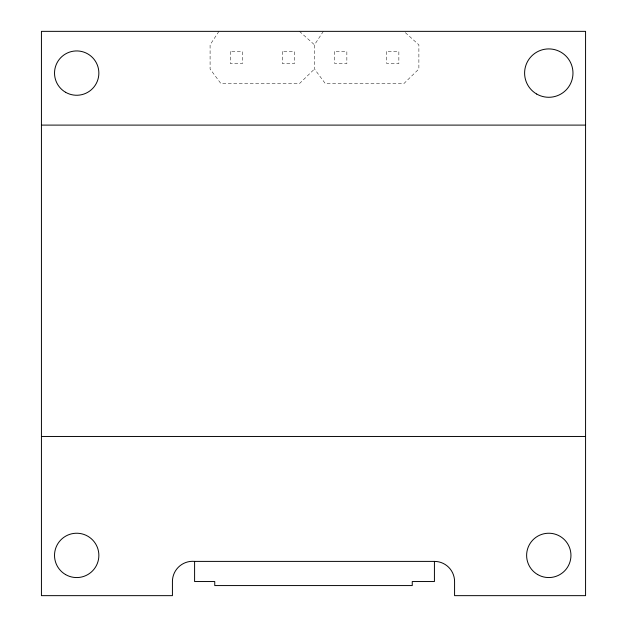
<?xml version="1.0" encoding="UTF-8"?>
<svg xmlns="http://www.w3.org/2000/svg" width="627" height="627" viewBox="0 0 627 627"><rect width="100%" height="100%" fill="white"/><g stroke="black" fill="none" stroke-linecap="round" stroke-linejoin="round"><path stroke-width="0.47" stroke-dasharray="3.13 2.35" d="M405.324 32.635L418.883 44.823L418.883 69.001L403.898 83.571L325.295 83.571L314.488 69.001L314.488 44.823L323.352 31.35M218.948 31.35L210.092 44.823L210.092 69.001L220.9 83.571L299.494 83.571L314.488 69.001M299.494 31.35L314.488 44.823M230.368 51.5L230.368 63.593L242.461 63.593L242.461 51.5L230.368 51.5M282.369 51.5L282.369 63.593L294.455 63.593L294.455 51.5L282.369 51.5M334.763 51.5L334.763 63.593L346.856 63.593L346.856 51.5L334.763 51.5M386.765 51.5L386.765 63.593L398.858 63.593L398.858 51.5L386.765 51.5"/><path stroke-width="0.94" d="M41.429 125.102L585.571 125.102M41.429 436.463L585.571 436.463M194.597 561.392L434.425 561.392A20.15 20.15 0 0 1 454.575 581.542L454.575 595.65L585.571 595.65L585.571 31.35L41.429 31.35L41.429 595.65L172.425 595.65L172.425 581.542A20.244 20.244 0 0 1 194.597 561.392L194.597 581.542L214.747 581.542L214.747 585.571L412.252 585.571L412.252 581.542L434.425 581.542L434.425 561.392M536.696 94.042A24.187 24.187 0 0 0 572.976 73.1A24.187 24.187 0 0 0 536.696 52.151A24.187 24.187 0 0 0 536.696 94.042M537.707 574.598A22.172 22.172 0 0 0 570.954 555.397A22.172 22.172 0 0 0 537.707 536.195A22.172 22.172 0 0 0 537.707 574.598M65.608 92.294A22.172 22.172 0 0 0 98.862 73.1A22.172 22.172 0 0 0 65.608 53.898A22.172 22.172 0 0 0 65.608 92.294M65.608 574.598A22.172 22.172 0 0 0 98.862 555.397A22.172 22.172 0 0 0 65.608 536.195A22.172 22.172 0 0 0 65.608 574.598"/></g></svg>
